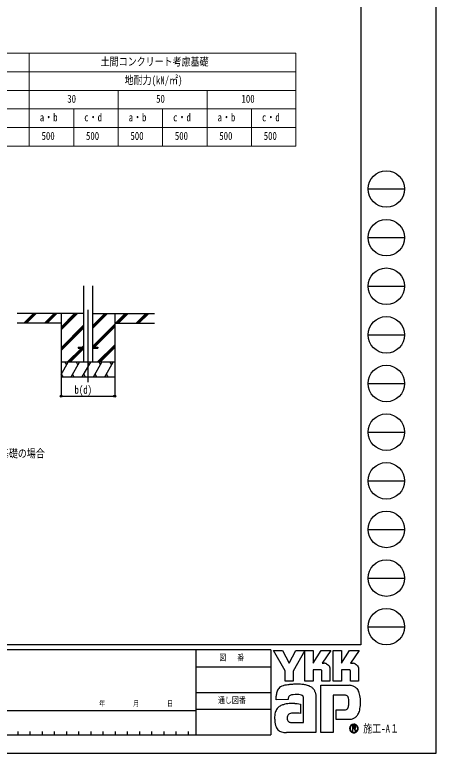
# Model space of a CAD drawing. Units: millimetres, scale not verified. Extents: x -10512 to 10512, y -7425 to 7425.
# Drawn here: x 6183 to 10512, y -7425 to 165 of the extents above; entities that cross this region are included whole.
import ezdxf
from ezdxf.enums import TextEntityAlignment as Align

# ---------------------------------------------------------------- set-up
doc = ezdxf.new("R2010")
doc.units = ezdxf.units.MM
doc.header["$LTSCALE"] = 30
doc.layers.add('0-1_TABLE1', color=7, linetype='Continuous', lineweight=18)
for name, color, linetype in [('0-2_USER1', 3, 'Continuous'), ('0-3_YKK_12', 2, 'Continuous'), ('0-4_YKK_13', 4, 'Continuous'), ('0-5_YKK_A1', 4, 'Continuous'), ('0-6_YKK_D', 6, 'Continuous'), ('0-7_YKK_ZWAK', 7, 'Continuous')]:
    doc.layers.add(name, color=color, linetype=linetype)
doc.styles.add('ＭＳ ゴシック', font='')
doc.styles.get('ＭＳ ゴシック').set_extended_font_data('MS Gothic')

msp = doc.modelspace()

# ---------------------------------------------------------------- linework, layer by layer
at = {"layer": '0-1_TABLE1'}
for p, q in [((2596.79, -230.62), (9070.79, -230.62)), ((6331.79, -230.62), (6331.79, -1185.12)), ((3592.79, -421.52), (9070.79, -421.52)), ((3592.79, -612.42), (9070.79, -612.42)), ((7244.79, -612.42), (7244.79, -1185.12)), ((8157.79, -612.42), (8157.79, -1185.12)), ((3592.79, -803.32), (9070.79, -803.32)), ((6788.29, -803.32), (6788.29, -1185.12)), ((7701.29, -803.32), (7701.29, -1185.12)), ((8614.29, -803.32), (8614.29, -1185.12)), ((2596.79, -994.22), (9070.79, -994.22)), ((2596.79, -1185.12), (9070.79, -1185.12))]:
    msp.add_line(p, q, dxfattribs=at)
msp.add_lwpolyline([(9070.79, -230.62), (9070.79, -803.32), (9070.79, -1185.12)], dxfattribs=at)
at = {"layer": '0-3_YKK_12'}
msp.add_line((6934.4, -2867.61), (6934.4, -3610.94), dxfattribs=at)
at = {"layer": '0-4_YKK_13'}
for p, q in [((6834.4, -3251.35), (6834.4, -3260.35)), ((6834.4, -3251.35), (6889.2, -3251.35)), ((6834.4, -3260.35), (6889.2, -3260.35)), ((6979.6, -3251.35), (7034.4, -3251.35)), ((6979.6, -3260.35), (7034.4, -3260.35)), ((7034.4, -3251.35), (7034.4, -3260.35))]:
    msp.add_line(p, q, dxfattribs=at)
at = {"layer": '0-5_YKK_A1'}
for p, q in [((6889.2, -2620.5), (6889.2, -3405.85)), ((6979.6, -2620.5), (6979.6, -3405.85)), ((6889.2, -2905.85), (6208.45, -2905.85)), ((6275.14, -3004.45), (6373.74, -2905.85)), ((6287.88, -3005.85), (6387.88, -2905.85)), ((6302.02, -3005.85), (6402.02, -2905.85)), ((6487.27, -3004.45), (6585.87, -2905.85)), ((6500.01, -3005.85), (6600.01, -2905.85)), ((6514.15, -3005.85), (6614.15, -2905.85)), ((6659.4, -2905.85), (6659.4, -3555.85)), ((6659.4, -3072.73), (6826.29, -2905.85)), ((6659.4, -3058.59), (6812.14, -2905.85)), ((6659.4, -3044.45), (6798, -2905.85)), ((6979.6, -3060.9), (7134.65, -2905.85)), ((6979.6, -3046.76), (7120.51, -2905.85)), ((6979.6, -3032.61), (7106.37, -2905.85)), ((6979.6, -2905.85), (7617.61, -2905.85)), ((7209.4, -2905.85), (7209.4, -3555.85)), ((7218.5, -3005.85), (7318.5, -2905.85)), ((7232.64, -3005.85), (7332.64, -2905.85)), ((7246.78, -3005.85), (7346.79, -2905.85)), ((7430.63, -3005.85), (7530.63, -2905.85)), ((7444.77, -3005.85), (7544.78, -2905.85)), ((7458.92, -3005.85), (7558.92, -2905.85)), ((6659.4, -3005.85), (6208.45, -3005.85)), ((6659.4, -3256.58), (6889.2, -3026.78)), ((6979.6, -3244.74), (7209.4, -3014.95)), ((6987.14, -3251.35), (7209.4, -3029.09)), ((7209.4, -3005.85), (7617.61, -3005.85)), ((6659.4, -3270.72), (6889.2, -3040.92)), ((6659.4, -3284.86), (6889.2, -3055.06)), ((7001.28, -3251.35), (7209.4, -3043.23)), ((6722.26, -3405.85), (6867.76, -3260.35)), ((6736.4, -3405.85), (6881.9, -3260.35)), ((6876.76, -3251.35), (6889.2, -3238.91)), ((6979.6, -3273.03), (6992.28, -3260.35)), ((7030.63, -3405.85), (7209.4, -3227.08)), ((7044.77, -3405.85), (7209.4, -3241.22)), ((7058.91, -3405.85), (7209.4, -3255.36)), ((6750.55, -3405.85), (6889.2, -3267.2)), ((7209.4, -3405.85), (6659.4, -3405.85)), ((6659.4, -3531.3), (6731.83, -3405.85)), ((6716.83, -3431.83), (6701.83, -3405.85)), ((6760.7, -3555.85), (6847.3, -3405.85)), ((6832.3, -3431.83), (6817.3, -3405.85)), ((6876.17, -3555.85), (6962.77, -3405.85)), ((6947.77, -3431.83), (6932.77, -3405.85)), ((6991.64, -3555.85), (7078.24, -3405.85)), ((7063.24, -3431.83), (7048.24, -3405.85)), ((7107.11, -3555.85), (7193.71, -3405.85)), ((7178.71, -3431.83), (7163.71, -3405.85)), ((6659.4, -3555.85), (7209.4, -3555.85)), ((6660.23, -3529.87), (6675.23, -3555.85)), ((6775.7, -3529.87), (6790.7, -3555.85)), ((6891.17, -3529.87), (6906.17, -3555.85)), ((7006.64, -3529.87), (7021.64, -3555.85)), ((7122.11, -3529.87), (7137.11, -3555.85))]:
    msp.add_line(p, q, dxfattribs=at)
at = {"layer": '0-6_YKK_D'}
for p, q in [((6659.4, -3555.85), (6659.4, -3756.85)), ((7209.4, -3555.85), (7209.4, -3756.85)), ((6659.4, -3755.85), (7209.4, -3755.85))]:
    msp.add_line(p, q, dxfattribs=at)
for centre in [(6659.4, -3755.85), (7209.4, -3755.85)]:
    msp.add_circle(centre, 10.62, dxfattribs=at)
at = {"layer": '0-7_YKK_ZWAK'}
for p, q in [((9737.55, 6937.5), (9737.55, -6312.5)), ((9812.55, -1625), (10187.55, -1625)), ((9812.55, -2125), (10187.55, -2125)), ((9812.55, -2625), (10187.55, -2625)), ((9812.55, -3125), (10187.55, -3125)), ((9812.55, -3625), (10187.55, -3625)), ((9812.55, -4125), (10187.55, -4125)), ((9812.55, -4625), (10187.55, -4625)), ((9812.55, -5125), (10187.55, -5125)), ((9812.55, -5625), (10187.55, -5625)), ((9812.55, -6125), (10187.55, -6125)), ((9737.55, -6312.5), (-9762.45, -6312.5)), ((8043.8, -6362.5), (5462.55, -6362.5)), ((8043.8, -6362.5), (8043.8, -7237.5)), ((8812.55, -6362.5), (8043.8, -6362.5)), ((8812.55, -6362.5), (8812.55, -7237.5)), ((8043.8, -6537.5), (8812.55, -6537.5)), ((8043.8, -6800), (8812.55, -6800)), ((8812.55, -6975), (8043.8, -6975)), ((5462.55, -6987.5), (8043.8, -6987.5)), ((6212.55, -7200), (6212.55, -7237.5)), ((6337.55, -7200), (6337.55, -7237.5)), ((6462.55, -7200), (6462.55, -7237.5)), ((6587.55, -7200), (6587.55, -7237.5)), ((6712.55, -7200), (6712.55, -7237.5)), ((6837.55, -7200), (6837.55, -7237.5)), ((6962.55, -7200), (6962.55, -7237.5)), ((7087.55, -7200), (7087.55, -7237.5)), ((7212.55, -7200), (7212.55, -7237.5)), ((7337.55, -7200), (7337.55, -7237.5)), ((7462.55, -7200), (7462.55, -7237.5)), ((7587.55, -7200), (7587.55, -7237.5)), ((7712.55, -7200), (7712.55, -7237.5)), ((7837.55, -7200), (7837.55, -7237.5)), ((7962.55, -7200), (7962.55, -7237.5)), ((9666.68, -7209.95), (9666.68, -7209.95)), ((9697.91, -7139.3), (9697.91, -7139.3)), ((5462.55, -7237.5), (8043.8, -7237.5)), ((8043.8, -7237.5), (8812.55, -7237.5))]:
    msp.add_line(p, q, dxfattribs=at)
for points in [[(-10512.5, -7425), (10512.5, -7425), (10512.5, 7425), (-10512.5, 7425)], [(8840.05, -6370), (8932.08, -6370), (9001.18, -6500.25), (9070.1, -6370), (9162.19, -6370), (9044.18, -6579.98), (9044.18, -6685.33), (8960.24, -6685.33), (8960.24, -6577.14)]]:
    msp.add_lwpolyline(points, close=True, dxfattribs=at)
for points in [[(9326.37, -6566.52), (9246.92, -6566.52), (9246.92, -6685.24), (9162.29, -6685.24), (9162.29, -6370), (9246.92, -6370), (9246.92, -6498.96), (9330.17, -6370), (9429.6, -6370), (9340.4, -6500.53), (9343.56, -6500.53), (9347.05, -6500.53), (9350.63, -6500.53), (9354.08, -6500.53), (9357.16, -6500.53), (9359.65, -6500.53), (9361.31, -6500.53), (9361.92, -6500.53)], [(9618.78, -6566.52), (9539.42, -6566.52), (9539.42, -6685.33), (9454.74, -6685.33), (9454.74, -6370), (9539.42, -6370), (9539.42, -6498.96), (9622.58, -6370), (9722.01, -6370), (9632.81, -6500.53), (9636, -6500.53), (9639.51, -6500.53), (9643.09, -6500.53), (9646.53, -6500.53), (9649.6, -6500.53), (9652.08, -6500.53), (9653.73, -6500.53), (9654.33, -6500.53)], [(9386.26, -6505.53), (9396.37, -6511.31), (9404.93, -6518.83), (9411.81, -6527.8), (9416.89, -6537.87), (9420.03, -6548.74), (9421.1, -6560.09), (9421.1, -6685.55), (9338.53, -6685.55), (9338.53, -6578.52)], [(9678.7, -6505.53), (9688.84, -6511.31), (9697.44, -6518.83), (9704.35, -6527.8), (9709.46, -6537.87), (9712.62, -6548.74), (9713.7, -6560.09), (9713.7, -6685.33), (9630.93, -6685.33), (9630.93, -6578.52)], [(9572.17, -6828.77), (9452.98, -6828.77), (9452.98, -7212.5), (9328.08, -7212.5), (9328.08, -6726.98), (9618.38, -6726.98)], [(9011.99, -6830.78), (9006.18, -6834.05), (9001.65, -6838.04), (8998.22, -6842.71), (8995.73, -6847.99), (8994.01, -6853.83), (8992.9, -6860.17), (8992.23, -6866.97), (8991.82, -6874.17), (8866.86, -6874.47), (8867.23, -6857.38), (8867.92, -6838.18)], [(9269.27, -6797.91), (9272.82, -6812.25), (9274.83, -6827.61), (9275.46, -6843.97), (9275.46, -7212.5), (8973.88, -7212.5)], [(9059.87, -6913.82), (9083.52, -6915.38), (9102.11, -6917.46), (9114.28, -6919.42), (9118.63, -6920.58), (9118.63, -7016.18), (9104.81, -7014.72), (9089.64, -7013.9), (9074.12, -7013.58), (9059.22, -7013.63), (9045.92, -7013.91), (9035.21, -7014.27), (9028.06, -7014.59), (9025.46, -7014.73), (9014.66, -7016.71), (9005.34, -7019.8), (8997.51, -7024.03), (8991.17, -7029.42), (8986.32, -7035.99), (8982.96, -7043.76), (8981.09, -7052.75), (8980.71, -7062.98), (8981.91, -7074.22), (8984.29, -7083.52), (8987.73, -7091.04), (8992.07, -7096.97), (8997.15, -7101.49), (9002.83, -7104.76), (9008.97, -7106.98), (9015.4, -7108.31), (9148.16, -7108.31), (9148.16, -6862.68), (9148.19, -6857.81), (9147.94, -6853.05), (9147.32, -6848.47), (9146.25, -6844.12), (9144.66, -6840.06), (9142.46, -6836.37), (9139.59, -6833.1), (9135.97, -6830.31)], [(9135.97, -6830.31), (9128.18, -6827.25), (9115.73, -6824.67), (9099.85, -6822.75), (9081.77, -6821.74), (9062.71, -6821.82), (9043.91, -6823.21)], [(9696.78, -6761.28), (9704.93, -6771.56), (9711.03, -6781.52), (9715.29, -6790.54)], [(9614.57, -6902.49), (9614.41, -6886.58), (9613.65, -6872.24), (9611.86, -6859.66), (9608.59, -6848.98)], [(9686.41, -7052.43), (9674.87, -7061.39), (9662.86, -7068.44), (9650.46, -7073.7), (9637.75, -7077.3), (9624.84, -7079.36), (9611.8, -7080.02), (9483.4, -7080.02), (9483.4, -6979.16), (9555.8, -6979.16), (9569.15, -6978.97), (9580.89, -6977.83), (9590.97, -6974.88)], [(9686.52, -7156.49), (9686.45, -7155.03), (9686.27, -7153.62), (9685.97, -7152.26), (9685.55, -7150.97), (9685.01, -7149.75), (9684.35, -7148.59), (9683.58, -7147.52), (9682.7, -7146.53), (9681.54, -7145.51), (9680.26, -7144.62), (9678.85, -7143.86), (9677.33, -7143.23), (9675.7, -7142.74), (9673.96, -7142.39), (9672.12, -7142.18), (9670.19, -7142.11), (9651.25, -7142.11), (9651.25, -7197.85), (9656.97, -7197.85), (9656.97, -7147.79), (9670.19, -7147.79), (9671.56, -7147.84), (9672.84, -7147.97), (9674.04, -7148.19), (9675.16, -7148.5), (9676.18, -7148.89), (9677.11, -7149.36), (9677.94, -7149.92), (9678.66, -7150.56)], [(9680.9, -7156.49), (9680.55, -7159.17), (9679.59, -7161.28), (9678.15, -7162.89), (9676.37, -7164.06), (9674.36, -7164.86), (9672.26, -7165.35), (9670.21, -7165.6), (9668.32, -7165.67), (9663.36, -7165.67), (9665.86, -7169.92), (9682.23, -7198.04), (9688.78, -7198.04), (9673, -7170.98), (9674.48, -7170.68), (9675.89, -7170.31), (9677.23, -7169.86), (9678.49, -7169.33), (9679.67, -7168.72), (9680.77, -7168.04), (9681.78, -7167.28), (9682.7, -7166.44)]]:
    msp.add_lwpolyline(points, dxfattribs=at)
for centre in [(10000.05, -1625), (10000.05, -2125), (10000.05, -2625), (10000.05, -3125), (10000.05, -3625), (10000.05, -4125), (10000.05, -4625), (10000.05, -5125), (10000.05, -5625), (10000.05, -6125)]:
    msp.add_circle(centre, 187.5, dxfattribs=at)
for centre, radius, start, end in [((9362.04, -6562.97), 62.44, 78.26798, 90.11215), ((9362.93, -6558.43), 57.81, 66.19963, 78.22058), ((9654.45, -6563.08), 62.55, 78.27851, 90.10826), ((9655.31, -6558.7), 58.09, 66.2483, 78.23226), ((9326.81, -6578.23), 11.72, 358.57817, 92.1683), ((9619.27, -6578.18), 11.67, 358.29941, 92.43455), ((8962.33, -6820.02), 90.45, 122.60463, 137.83438), ((8974.29, -6839.36), 113.2, 108.37421, 122.42809), ((8993.23, -6906.73), 183.13, 100.93159, 107.35499), ((9055.13, -7207.04), 489.75, 97.86054, 101.37938), ((9084.19, -7408.95), 693.73, 94.90201, 97.9576), ((9086.17, -7425.11), 710, 91.6169, 94.94971), ((9083.42, -7310.15), 595.01, 87.51794, 91.66439), ((9091.15, -7144.44), 429.12, 81.92631, 87.59083), ((9113.97, -6988.08), 271.1, 73.67137, 82.05943), ((9147.82, -6874.79), 152.88, 60.60528, 73.9085), ((9161.67, -6847.16), 122.01, 52.17347, 59.90542), ((9174.06, -6831.12), 101.74, 43.55042, 52.14561), ((9613.64, -6860.53), 133.64, 78.73198, 87.96551), ((9617.56, -6840.49), 113.22, 69.03034, 78.69541), ((9621.21, -6830.75), 102.82, 59.39484, 68.9885), ((9622.9, -6827.78), 99.4, 50.3012, 59.3616), ((9622.28, -6828.48), 100.33, 42.05209, 50.28551), ((9094.51, -6851.15), 226.96, 171.55622, 176.72493), ((9017.6, -6839.67), 149.2, 163.48385, 171.57982), ((8979.01, -6828.22), 108.95, 152.2125, 163.4865), ((8962.34, -6819.6), 90.18, 138.03852, 152.12015), ((9044.98, -6909.07), 84.96, 102.4979, 112.84632), ((9061.41, -6979.98), 157.75, 96.37207, 102.75341), ((9180.89, -6824.52), 92.24, 34.48659, 43.50182), ((9180.94, -6824.38), 92.12, 25.58915, 34.43128), ((9172.74, -6828.22), 101.17, 17.43089, 25.54591), ((9572.85, -6890.03), 61.26, 77.94572, 90.63794), ((9578.18, -6865.04), 35.72, 60.20991, 77.92418), ((9572.73, -6857.03), 157.3, 14.76267, 25.00486), ((9476.25, -6883.32), 257.3, 7.9139, 14.95041), ((9581.63, -6858.55), 28.37, 39.8078, 59.75378), ((9576.78, -6862.26), 34.47, 22.65544, 39.38165), ((9330.51, -6903.94), 284.06, 355.2339, 0.29193), ((9379.89, -6897.34), 354.67, 2.54376, 8.01251), ((9324.66, -6900.24), 409.98, 357.76419, 2.60674), ((8962.32, -7031.67), 106.37, 142.04688, 153.80771), ((8958.69, -7029.07), 101.91, 130.60221, 141.94427), ((8964.69, -7036.28), 111.29, 120.60724, 130.53081), ((8976.54, -7056.43), 134.67, 112.58838, 120.58162), ((8992.48, -7094.75), 176.17, 106.61303, 112.59024), ((9017.56, -7179.03), 264.11, 99.87193, 106.59825), ((9031.61, -7258.18), 344.49, 94.78469, 99.91711), ((9038.45, -7336.93), 423.53, 90.80099, 94.81812), ((9039.49, -7395.56), 482.18, 87.57779, 90.82714), ((9579.3, -6948.57), 28.78, 293.91672, 314.09376), ((9575.37, -6945.11), 34, 314.78099, 333.92928), ((9550.12, -6932.85), 62.07, 334.00676, 347.34989), ((9481.24, -6916.9), 132.77, 347.14308, 355.40008), ((9533.51, -6937.79), 197.44, 339.22498, 347.31457), ((9422.87, -6911.98), 311.04, 347.15166, 352.97565), ((9340.42, -6901.25), 394.19, 352.8937, 357.82206), ((9095.33, -7058.72), 243.22, 174.55588, 182.47272), ((9022.45, -7051.74), 170.01, 164.97537, 174.56739), ((8981.14, -7040.72), 127.26, 153.89178, 164.94341), ((9603.07, -6958.47), 125.59, 311.57033, 318.66243), ((9588.53, -6945.72), 144.93, 318.67367, 325.29112), ((9625.9, -6973.56), 98.37, 326.23251, 339.61931), ((9231.24, -7056.58), 379.12, 181.90948, 187.89042), ((9071.73, -7079.01), 218.04, 187.80471, 196.36971), ((9666.75, -7170.47), 44.1, 90.09157, 179.92363), ((9666.59, -7170.11), 39.14, 89.86602, 135.149), ((9666.75, -7170.39), 44.02, 44.93442, 90.08536), ((9666.76, -7170.41), 39.44, 45.03108, 90.11509), ((8987.51, -7103.89), 130.22, 196.3102, 208.20993), ((8950.84, -7123.41), 88.68, 208.29777, 223.35561), ((8942.57, -7130.69), 77.67, 223.64205, 239.63663), ((8949.43, -7118.2), 91.91, 239.8785, 253.65355), ((8962, -7075.02), 136.89, 253.69102, 263.74909), ((9666.49, -7170.52), 43.83, 179.86065, 225.14399), ((9666.48, -7170.33), 39.22, 134.8007, 180.12175), ((9666.32, -7170.58), 39.06, 179.75513, 225.29722), ((9666.7, -7170.53), 43.98, 224.94536, 269.98445), ((9666.61, -7170.94), 39.01, 224.62822, 270.10973), ((9666.62, -7170.35), 39.6, 270.09072, 359.90926), ((9666.69, -7170.31), 44.2, 269.98802, 314.93777), ((9672.52, -7156.26), 8.38, 358.3894, 42.86139), ((9672.69, -7156.89), 13.84, 316.37674, 1.6565), ((9666.79, -7170.42), 39.43, 0.00643, 45.07115), ((9667.1, -7170.25), 43.68, 359.78949, 45.13288), ((9666.99, -7170.6), 43.78, 314.92572, 0.23508), ((8972.65, -6980.24), 232.26, 263.68487, 270.30455)]:
    msp.add_arc(centre, radius, start, end, dxfattribs=at)

# ---------------------------------------------------------------- texts
at = {"layer": '0-1_TABLE1', "style": 'ＭＳ ゴシック', "width": 0.8}
for s, p in [('土間コンクリート考慮基礎', (7065.29, -382.32)), ('地耐力(kN/㎡)', (7311.29, -573.22)), ('30', (6722.29, -764.12)), ('50', (7635.29, -764.12)), ('100', (8512.29, -764.12)), ('a・b', (6440.04, -955.02)), ('c・d', (6896.54, -955.02)), ('a・b', (7353.04, -955.02)), ('c・d', (7809.54, -955.02)), ('a・b', (8266.04, -955.02)), ('c・d', (8722.54, -955.02)), ('500', (6458.04, -1145.92)), ('500', (6914.54, -1145.92)), ('500', (7371.04, -1145.92)), ('500', (7827.54, -1145.92)), ('500', (8284.04, -1145.92)), ('500', (8740.54, -1145.92))]:
    msp.add_text(s, height=82.48, dxfattribs=at).set_placement(p, align=Align.BOTTOM_LEFT)
at = {"layer": '0-2_USER1', "style": 'ＭＳ ゴシック', "width": 0.8}
msp.add_text('土間コンクリート考慮基礎の場合', height=82.48, dxfattribs=at).set_placement((5105.79, -4409.84), align=Align.BOTTOM_LEFT)
at = {"layer": '0-6_YKK_D', "style": 'ＭＳ ゴシック', "width": 0.8}
msp.add_text('b(d)', height=82.48, dxfattribs=at).set_placement((6796.4, -3755.05), align=Align.BOTTOM_LEFT)
at = {"layer": '0-7_YKK_ZWAK', "style": 'ＭＳ ゴシック', "width": 0.8}
for s, height, p in [('図\u3000 番', 64.15, (8283.51, -6493.75)), ('年        月        日', 54.99, (7049.77, -6958.04)), ('通し図番', 64.15, (8269.51, -6931.25)), ('施工-A１', 82.48, (9762.55, -7237.5))]:
    msp.add_text(s, height=height, dxfattribs=at).set_placement(p, align=Align.BOTTOM_LEFT)

doc.saveas('drawing.dxf')
